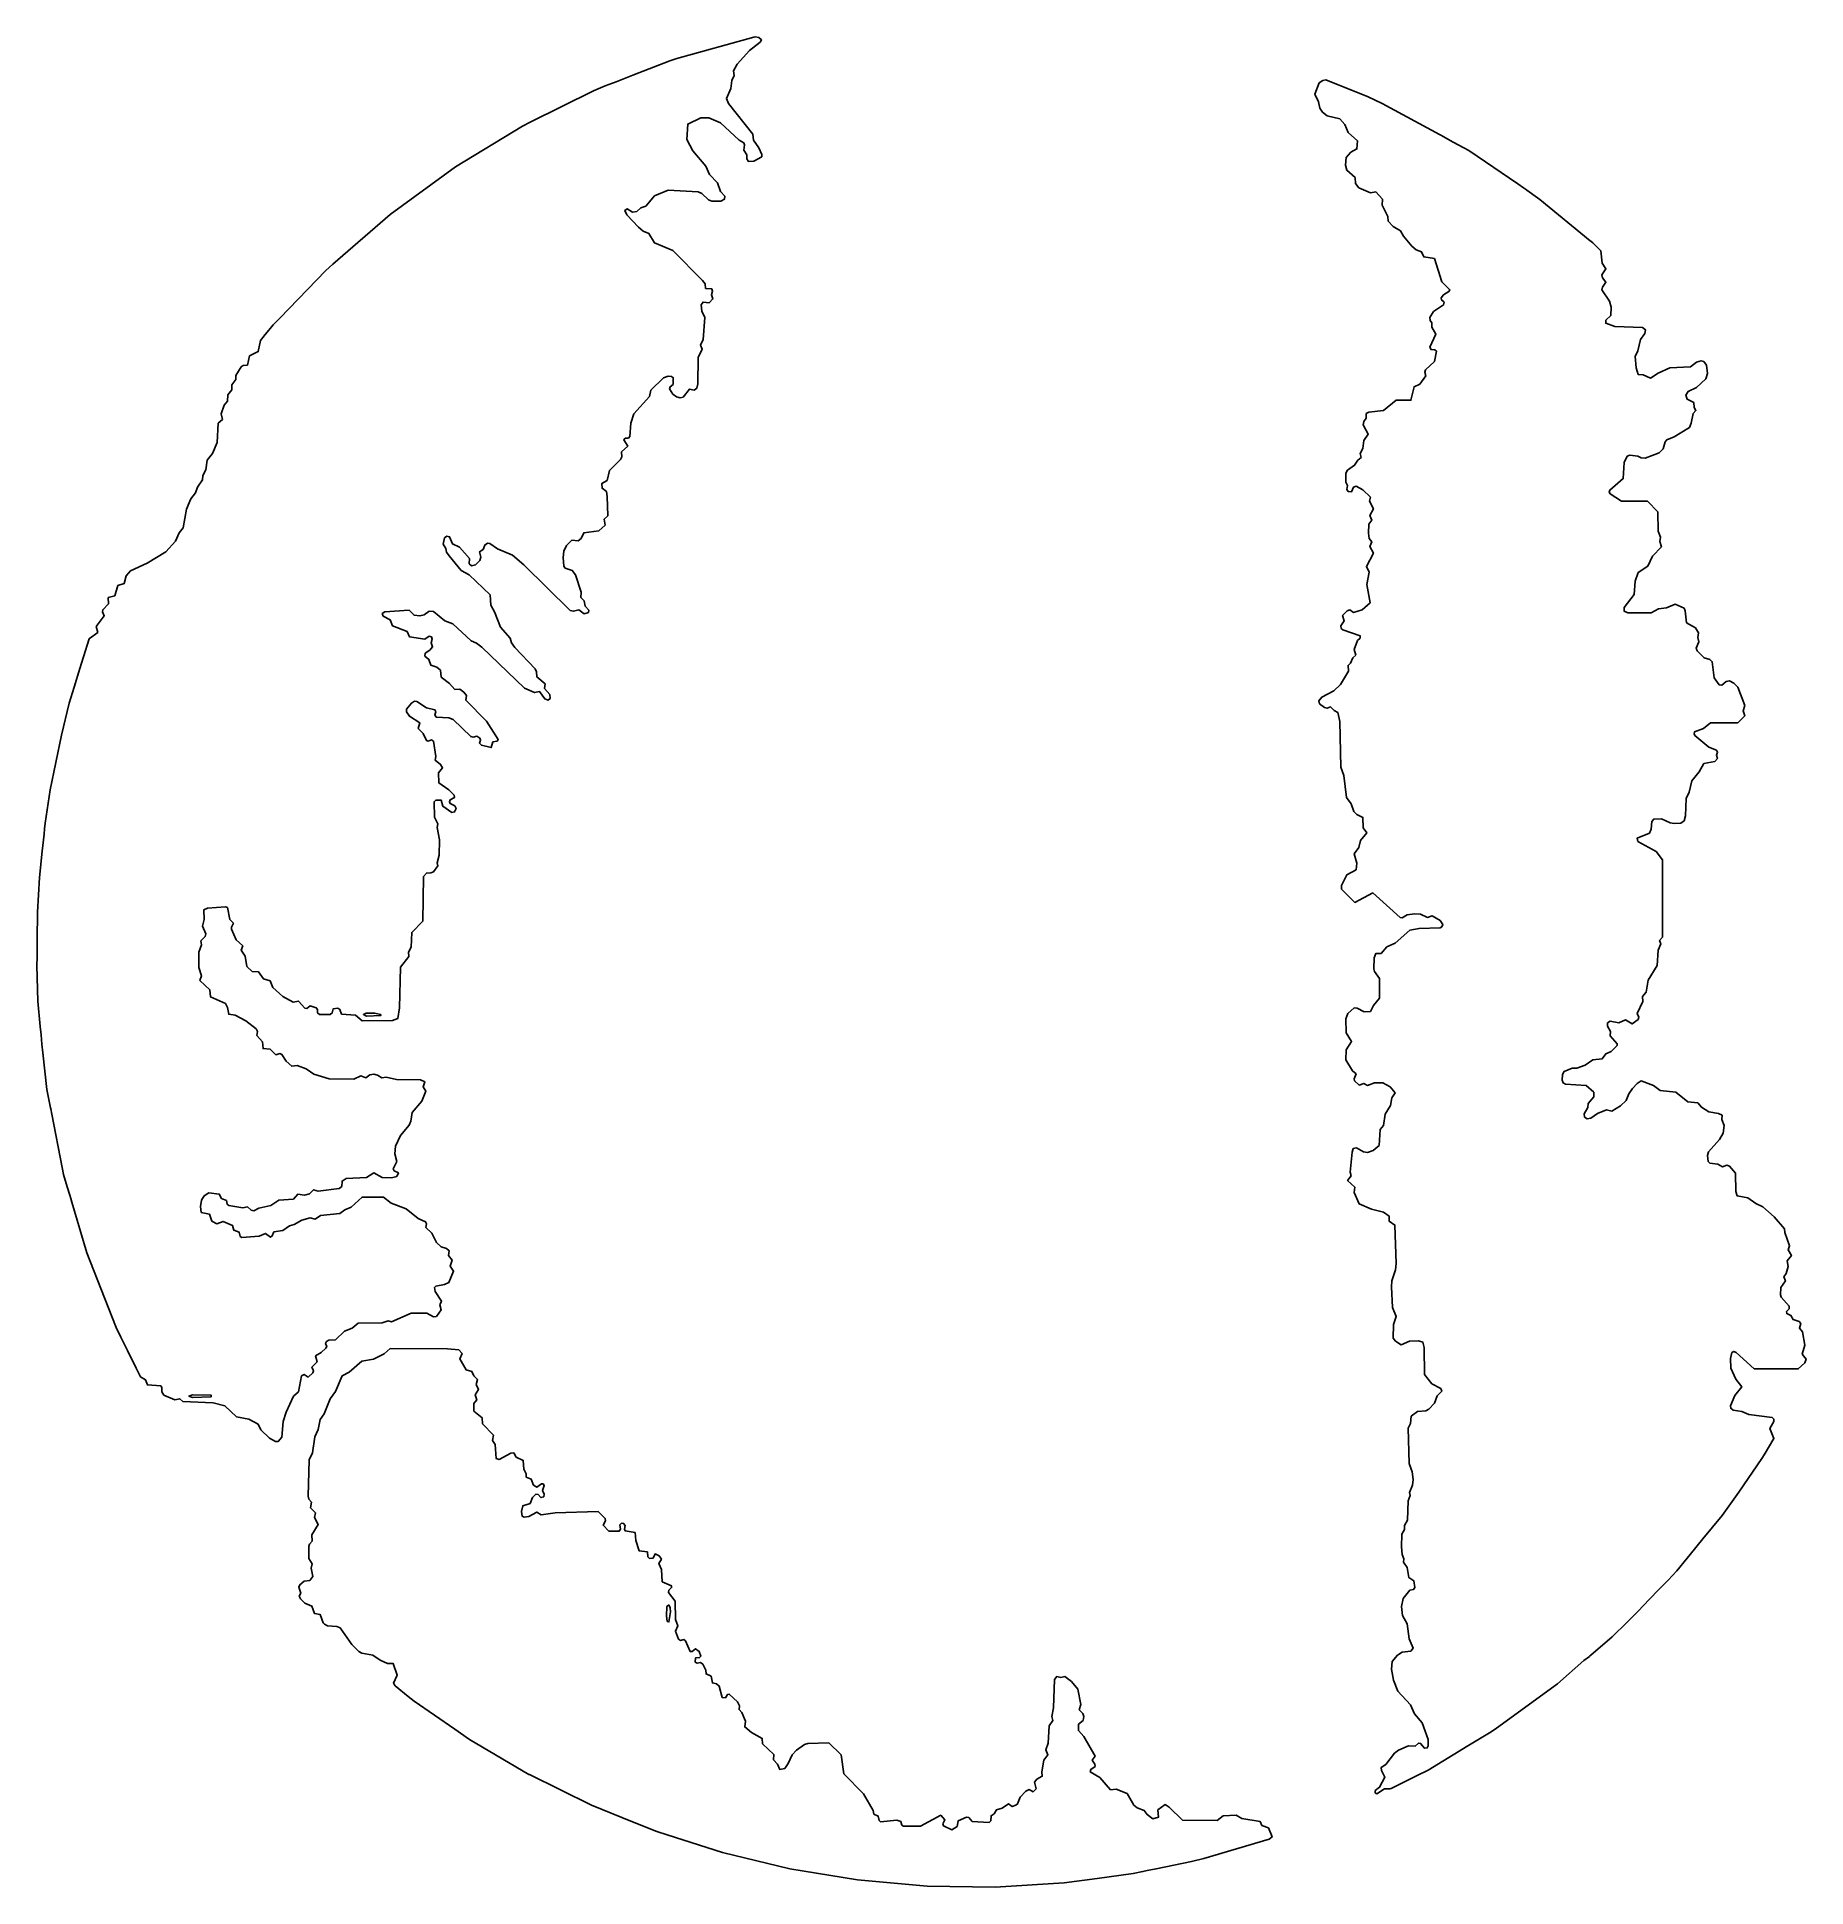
# Model space of a CAD drawing. Header units: millimetres. Extents: x 0 to 283, y 0 to 296.
import ezdxf

# ---------------------------------------------------------------- set-up
doc = ezdxf.new("R2010")
doc.units = ezdxf.units.MM
doc.layers.add('CUT', color=7, linetype='CONTINUOUS')

msp = doc.modelspace()

# ---------------------------------------------------------------- linework, layer by layer
at = {"layer": 'CUT'}
for points in [[(23.3779, 217.2355), (23.9281, 220.2061), (24.6086, 221.8373), (25.3851, 222.796), (25.6951, 223.7437), (26.4712, 224.9083), (26.5341, 225.5649), (27.0035, 226.4909), (27.2164, 228.0456), (28.0544, 229.1266), (28.8038, 230.8753), (28.9848, 233.9412), (29.6506, 234.5436), (29.436, 235.4471), (29.9641, 236.8305), (30.4781, 237.4476), (30.5208, 238.4719), (31.147, 239.2572), (31.1601, 240.0546), (31.8214, 240.9452), (31.8248, 241.5667), (32.6677, 242.9328), (32.9688, 243.1704), (33.6653, 243.2395), (33.9663, 244.6874), (35.377, 245.4037), (35.7295, 247.1538), (36.3603, 247.9296), (36.4622, 248.0549), (36.5019, 248.1038), (37.0896, 248.8266), (37.7753, 249.6429), (38.4689, 250.3583), (38.7786, 250.6777), (38.8386, 250.7397), (46.2023, 258.3344), (47.3256, 259.3858), (56.4482, 267.2965), (66.9053, 274.9255), (77.6247, 281.4101), (78.8247, 282.0415), (88.9917, 287.058), (90.851, 287.843), (92.5713, 288.51), (93.3775, 288.8226), (95.2362, 289.5432), (101.1483, 291.8355), (102.3088, 292.2171), (114.5796, 295.6251), (114.8164, 295.6677), (115.3805, 295.5673), (115.8458, 295.2143), (115.6361, 294.8553), (113.908, 293.5246), (111.9226, 291.3451), (111.327, 290.2851), (111.4349, 289.5066), (111.093, 288.7321), (110.9402, 287.4335), (110.2045, 285.8472), (110.5748, 285.0402), (114.4184, 280.1137), (114.5705, 279.1687), (115.4128, 277.9658), (115.8997, 276.9129), (115.8731, 276.5345), (114.5849, 275.8282), (113.7371, 275.7788), (113.4829, 276.1852), (113.4992, 276.8111), (112.9857, 277.5603), (113.1077, 278.4521), (112.9761, 278.7553), (112.2797, 279.1573), (109.2536, 281.9425), (107.4029, 282.7483), (106.1369, 282.7311), (104.0257, 281.7453), (103.9148, 279.3079), (104.8551, 277.4596), (106.9106, 275.0395), (107.5273, 273.6995), (108.8099, 272.3414), (109.2441, 270.9527), (109.9593, 270.2295), (109.9028, 269.7356), (109.3059, 269.453), (107.9065, 269.4089), (107.3568, 269.6243), (106.2761, 270.6664), (105.6797, 270.9348), (100.8921, 271.1647), (98.7309, 270.2622), (97.3249, 268.6118), (96.5482, 268.3433), (95.8843, 267.7647), (95.2155, 267.6741), (94.3773, 268.207), (93.9699, 267.9309), (94.3061, 267.2243), (96.1573, 265.2602), (96.8991, 264.6351), (97.8412, 264.2733), (98.7337, 262.7468), (101.6676, 261.5238), (106.4131, 256.7622), (106.8245, 256.2295), (106.8984, 255.4812), (107.8853, 255.4079), (108.0014, 255.05), (107.816, 254.4819), (108.0677, 253.821), (107.4736, 253.1833), (106.4914, 253.2895), (106.1815, 252.8459), (106.2731, 251.8395), (106.7561, 250.8152), (106.4887, 247.3455), (106.0916, 246.4404), (106.322, 245.7812), (105.7265, 244.4283), (105.6292, 240.211), (105.4627, 239.5197), (105.0746, 239.2251), (104.3106, 239.3936), (103.2958, 238.1295), (102.8284, 238.0122), (102.2445, 238.1401), (101.6465, 238.6109), (101.13, 239.4113), (101.2028, 239.7764), (101.6895, 240.1518), (101.7088, 241.2069), (101.4594, 241.4327), (100.8893, 241.4795), (100.1789, 241.2051), (98.1132, 239.2062), (97.9118, 238.2038), (95.4284, 235.4182), (94.9537, 233.9273), (94.7871, 231.7931), (94.5497, 231.5607), (94.0355, 231.5345), (93.8344, 231.271), (94.4512, 230.2926), (93.4389, 229.3579), (93.5092, 228.5877), (93.3017, 228.167), (91.5448, 226.3731), (91.1398, 224.792), (90.3111, 224.3112), (90.3487, 223.5567), (91.0273, 223.0347), (91.1689, 222.2114), (91.2523, 219.1321), (90.6889, 218.6037), (90.8147, 217.625), (89.799, 216.7363), (87.4041, 216.4197), (86.9756, 215.5396), (86.5141, 215.163), (85.5196, 215.2665), (84.6463, 214.4184), (84.2366, 213.506), (84.0987, 212.4892), (84.2098, 211.1132), (84.451, 210.7841), (85.579, 210.3978), (86.1087, 209.731), (87.0258, 206.9321), (86.9612, 206.0644), (87.4774, 205.5498), (87.6476, 204.7003), (88.2158, 204.072), (88.1634, 203.6937), (87.4872, 203.4851), (86.6457, 204.1231), (85.7987, 203.883), (85.2606, 204.0174), (77.862, 211.2992), (76.0507, 212.8726), (73.6492, 213.8918), (72.428, 214.7068), (72.025, 214.7473), (71.6132, 214.477), (71.3484, 213.7643), (70.7723, 213.3915), (70.9847, 212.5458), (70.8202, 212.0085), (70.0869, 211.2832), (69.4486, 211.1422), (69.0967, 211.4696), (69.1369, 212.3141), (67.5297, 214.1142), (66.4229, 214.6551), (65.9658, 215.7912), (65.5201, 215.8966), (65.1493, 215.6092), (64.9645, 214.6259), (65.3674, 213.939), (65.4741, 213.3109), (65.8778, 212.7692), (67.8121, 210.4221), (69.0777, 209.7045), (72.4417, 206.5171), (72.5553, 204.8702), (73.1723, 203.7823), (74.1032, 201.3255), (75.6377, 199.6068), (75.8756, 198.8297), (76.3871, 198.1133), (79.6291, 194.6822), (79.8769, 194.1931), (79.9378, 193.4046), (81.2342, 192.273), (81.1512, 191.5327), (81.9837, 190.5917), (82.0385, 189.9327), (81.7103, 189.7064), (81.1745, 189.9014), (80.3637, 191.0564), (79.5641, 190.8889), (77.9569, 191.6043), (71.1089, 198.1648), (70.2916, 198.7772), (69.4247, 199.1366), (66.4922, 201.8793), (65.2082, 202.3771), (63.3962, 203.8433), (62.6924, 203.9137), (61.8998, 203.3207), (61.2202, 203.1516), (60.3024, 203.2592), (59.4864, 204.079), (55.6314, 203.8128), (55.2203, 203.5511), (55.3411, 203.1086), (56.4861, 202.5052), (56.8674, 201.5358), (59.1683, 200.6489), (59.575, 199.7822), (62.0243, 199.4434), (62.6814, 199.8935), (63.065, 199.7976), (63.1811, 199.4397), (63.0024, 198.8484), (63.2542, 198.2149), (62.8045, 197.6505), (62.0505, 197.1738), (62.002, 196.7146), (62.6693, 196.1919), (62.9987, 195.2576), (63.9222, 194.9774), (64.5252, 194.4691), (64.6256, 193.3608), (65.9461, 192.3504), (66.8219, 191.3716), (67.6268, 191.4284), (68.2701, 190.9405), (68.6691, 190.403), (68.5792, 189.6868), (71.8567, 186.3048), (73.7237, 183.3809), (73.566, 183.1248), (72.8891, 183.0084), (72.6048, 182.1153), (71.0697, 182.4796), (70.737, 182.8299), (70.9145, 183.303), (70.7978, 183.6171), (70.3382, 183.9016), (69.7242, 183.7632), (69.362, 183.8881), (66.545, 186.5785), (65.8742, 186.8344), (63.8441, 186.988), (63.5959, 187.3116), (63.7637, 187.8131), (63.6187, 188.145), (62.2609, 188.4436), (60.74, 189.4911), (60.3865, 189.5012), (59.8707, 189.203), (59.0821, 188.2182), (59.0907, 187.7986), (59.5525, 187.1096), (61.2331, 186.0555), (60.9486, 185.1352), (61.7263, 184.3445), (62.2573, 183.2424), (62.5665, 183.11), (63.1002, 183.3166), (63.4073, 183.1065), (63.7792, 180.6862), (63.6895, 180.067), (64.5312, 179.4224), (64.8408, 178.8658), (64.2187, 178.079), (64.2763, 176.4451), (65.8528, 175.3599), (66.7004, 174.5088), (66.7372, 174.1114), (66.0597, 173.7585), (65.9328, 173.4159), (66.0811, 173.1591), (66.8132, 172.776), (67.0006, 172.3465), (66.7796, 171.8286), (66.3535, 171.7355), (64.9034, 172.7335), (64.623, 173.7083), (63.7946, 173.7171), (63.5012, 173.4577), (63.5439, 170.9581), (64.0914, 169.9019), (63.9772, 169.3416), (64.3599, 167.3804), (64.2945, 164.8861), (63.9893, 163.6923), (64.1099, 163.1801), (63.4032, 162.2664), (62.9939, 162.0672), (62.2578, 162.0505), (61.8198, 161.4881), (61.684, 154.3663), (59.9096, 152.5489), (59.813, 150.2015), (59.4173, 149.3881), (59.4777, 148.7255), (58.123, 147.0015), (57.9531, 140.5164), (57.6833, 138.7836), (56.85, 138.4609), (51.9934, 138.4155), (50.9083, 139.3139), (48.7199, 139.5125), (48.4446, 140.2492), (48.1236, 140.4352), (47.3692, 140.3649), (47.2063, 139.7042), (46.8976, 139.4662), (45.2023, 139.4616), (44.8753, 139.7042), (44.8784, 140.2543), (44.6594, 140.5063), (43.6808, 140.815), (43.1328, 140.4196), (42.848, 140.4435), (41.7987, 141.59), (40.9695, 141.4197), (39.2948, 142.3152), (37.7173, 143.743), (37.2793, 144.8302), (36.2155, 145.158), (35.4412, 146.2465), (34.4019, 146.3224), (33.5672, 147.1174), (33.2943, 148.7685), (32.6708, 149.7402), (32.903, 150.413), (31.8802, 151.3999), (31.129, 153.0639), (31.0873, 153.4039), (31.4257, 154.0602), (30.8486, 154.6336), (30.4565, 156.5334), (30.1551, 156.6735), (27.2988, 156.4535), (26.7128, 156.1739), (26.7621, 154.6015), (26.4998, 153.5825), (26.9944, 152.3447), (26.8798, 151.9162), (26.2192, 151.2286), (26.2962, 150.566), (25.8686, 149.4094), (25.8946, 146.97), (26.3134, 145.6304), (26.0573, 144.8936), (27.6344, 143.3767), (27.7791, 142.2518), (30.1446, 141.2167), (30.4688, 140.5827), (30.668, 139.4804), (31.6799, 139.3281), (33.4288, 138.4466), (35.0426, 137.1668), (35.2568, 136.7225), (35.1795, 136.0753), (36.0434, 135.0614), (36.1532, 133.9906), (37.2991, 133.8887), (38.2128, 133.0214), (38.8302, 133.1866), (39.1648, 133.064), (39.8523, 132.011), (40.7523, 131.1798), (41.6286, 131.3044), (43.0587, 130.7599), (44.2809, 129.9113), (46.7282, 129.1741), (50.6773, 129.0863), (51.7938, 129.6423), (52.5698, 129.3401), (53.2393, 129.78), (53.8493, 129.8827), (54.4344, 129.7682), (55.1412, 129.2963), (55.8576, 129.4018), (57.4977, 129.0703), (61.3276, 128.9845), (61.9944, 128.6963), (61.7229, 127.8923), (62.1527, 127.1912), (61.5231, 125.5945), (59.9688, 123.7988), (59.7897, 122.4019), (59.5256, 121.7786), (58.1255, 120.1235), (57.3286, 118.4136), (57.221, 117.1927), (57.521, 115.9296), (56.9537, 114.7722), (57.1108, 114.4785), (57.7946, 114.1214), (57.5129, 113.5451), (56.6641, 113.3623), (55.1727, 113.3835), (53.8571, 114.1166), (52.6819, 113.4119), (49.4642, 113.2423), (48.7784, 112.8103), (48.7725, 111.9606), (48.2962, 111.6126), (44.9441, 111.2046), (44.2146, 111.4394), (43.5703, 110.762), (42.7592, 110.5894), (41.6991, 110.7138), (41.0033, 109.9464), (38.653, 109.7566), (37.4024, 108.9112), (35.4972, 108.4821), (34.6925, 108.0515), (34.2611, 108.158), (33.6599, 108.7018), (32.9222, 108.5491), (30.6776, 108.927), (30.4443, 109.1213), (30.3116, 109.6901), (29.4926, 110.0363), (29.1505, 110.7428), (27.4645, 110.9593), (26.7425, 110.4604), (26.3146, 109.7471), (26.1654, 108.7573), (26.2782, 107.8198), (27.6096, 107.5121), (27.9606, 106.4161), (28.7949, 105.9881), (29.7914, 106.3762), (31.2842, 105.7046), (31.5074, 104.9514), (32.3535, 104.6462), (32.5196, 103.9805), (32.7416, 103.7866), (35.5507, 104.0328), (36.549, 104.4514), (37.3453, 103.8744), (37.6355, 104.0439), (37.8928, 104.6931), (39.2952, 104.8969), (40.366, 105.6803), (41.1114, 105.8888), (42.3291, 106.5842), (43.7123, 106.9404), (44.5044, 106.7197), (45.3358, 107.3197), (48.4512, 107.6489), (49.203, 108.223), (50.2627, 108.6552), (51.972, 110.2688), (55.3947, 110.2739), (56.6289, 109.298), (59.0195, 108.3619), (60.9455, 106.8153), (62.1257, 106.3316), (62.2852, 106.0007), (62.1963, 105.3939), (63.1166, 104.521), (63.8654, 102.9787), (64.6126, 102.2975), (65.473, 102.0557), (65.8804, 101.6835), (65.7825, 100.94), (66.368, 100.1983), (66.0588, 99.2169), (66.6173, 98.42), (65.8634, 96.5957), (65.1524, 96.2666), (63.7796, 96.0146), (63.5333, 95.7937), (63.6457, 95.1649), (64.6591, 93.6322), (64.4212, 93.0586), (64.6127, 92.247), (63.8522, 91.1928), (63.4223, 91.1505), (62.3379, 91.7017), (59.8372, 91.7333), (56.6646, 90.3431), (56.1594, 90.4633), (55.2064, 90.1546), (51.3715, 90.0977), (50.4067, 89.3249), (49.1803, 88.8367), (47.7101, 87.4469), (46.6443, 87.3912), (46.2779, 87.172), (46.1478, 86.8583), (46.3322, 86.3944), (46.1694, 86.115), (45.4676, 85.4314), (44.5551, 84.8944), (44.8003, 83.9561), (43.968, 83.0703), (44.2069, 82.4698), (44.1117, 82.164), (43.392, 81.4978), (42.7135, 81.9122), (42.3049, 81.6795), (41.8351, 79.1606), (41.0284, 78.4303), (39.8723, 75.9053), (39.3726, 74.3794), (39.136, 71.8941), (38.5885, 71.2208), (38.1361, 71.2156), (37.1978, 71.7198), (35.8002, 73.0505), (35.3727, 73.9522), (33.8804, 74.7526), (31.8976, 75.165), (30.0603, 76.9102), (28.1704, 77.3754), (23.3545, 77.5741), (22.8437, 78.0203), (22.0668, 77.877), (20.302, 78.6059), (19.9827, 79.1314), (19.9898, 79.8292), (19.8084, 80.1001), (17.6647, 80.2396), (17.3649, 81.0737), (16.5736, 81.5203), (16.3351, 81.9584), (15.8561, 82.9317), (14.4691, 85.7498), (13.4147, 87.8921), (12.6551, 89.4354), (11.3774, 92.684), (7.98, 101.3674), (5.5843, 109.4637), (5.4112, 110.0517), (5.2596, 110.5665), (4.8602, 111.9226), (4.2867, 113.8702), (4.0622, 114.9786), (2.3876, 123.5024), (2.2168, 124.3718), (2.1883, 124.5166), (1.6115, 127.4524), (0.9429, 133.3108), (0.8148, 134.6894), (0.6767, 136.1753), (0.5496, 137.5424), (0.1772, 141.5497), (0.025, 147.2492), (0.0339, 148.6048), (0.0446, 150.2318), (0.0521, 151.3684), (0.0814, 155.8108), (0.4194, 161.3323), (0.8663, 165.5451), (1.1567, 168.2817), (1.2453, 169.1168), (1.3415, 170.0244), (2.1305, 175.3295), (3.9395, 184.1068), (5.1592, 189.1969), (5.9617, 191.7625), (6.8925, 194.7382), (7.471, 196.5876), (8.3722, 199.4689), (8.4163, 199.549), (9.7343, 200.4926), (9.4909, 201.4767), (10.7805, 203.1792), (10.4823, 203.8153), (10.5246, 204.1438), (11.4797, 205.0949), (11.4023, 206.0691), (12.457, 206.38), (12.9592, 207.9901), (13.9539, 208.301), (14.2908, 209.5355), (14.9748, 210.3482), (17.6565, 211.5904), (20.6025, 213.4105), (22.1707, 215.1059), (22.7512, 216.4285)], [(211.5338, 199.5946), (211.5235, 199.9564), (208.7269, 200.9169), (208.4558, 201.1348), (208.3964, 201.5545), (208.9557, 202.3554), (208.7093, 203.1882), (209.4454, 203.9663), (209.8633, 204.1298), (210.4681, 203.6914), (211.83, 204.1118), (213.0854, 205.254), (212.5965, 208.1707), (212.9665, 210.1456), (212.5132, 211.0206), (213.6248, 213.1959), (213.0658, 214.2396), (213.3614, 214.9851), (212.9252, 215.5373), (212.8287, 216.3743), (212.8883, 217.7864), (213.3527, 218.467), (213.0812, 219.1708), (213.6371, 220.2554), (213.0035, 221.4778), (213.1452, 222.1502), (211.9117, 223.2725), (210.8613, 223.8612), (210.4514, 223.7255), (210.1474, 222.9958), (209.5953, 223.0243), (209.377, 223.3752), (209.4826, 223.9753), (209.2102, 224.5229), (209.2409, 225.9505), (209.5021, 226.4149), (210.6203, 227.2308), (211.1219, 228.0353), (211.655, 228.4729), (211.5224, 229.1078), (211.9163, 229.8861), (212.0932, 231.2023), (212.7901, 232.2085), (212.0022, 233.6965), (212.0995, 234.2394), (212.4673, 234.7428), (212.4588, 235.4796), (212.8898, 235.7085), (215.2603, 235.9583), (217.2873, 237.6445), (219.6345, 237.6026), (220.1326, 239.7787), (221.0296, 240.1908), (222.0288, 241.4921), (221.8598, 242.0865), (221.9752, 242.4845), (223.3864, 243.8169), (223.6947, 245.4403), (223.4587, 245.6678), (222.8329, 245.716), (222.6225, 246.1094), (223.5918, 248.1937), (222.938, 249.3098), (222.9848, 249.9703), (222.6729, 250.3728), (222.6439, 250.8149), (223.2481, 251.7825), (224.8401, 252.853), (224.9543, 253.2812), (224.5243, 253.6494), (224.4656, 253.9913), (224.8217, 254.4505), (225.7068, 254.9802), (225.8423, 255.2806), (224.5881, 256.5347), (223.3871, 260.2429), (221.6834, 260.5231), (221.3331, 261.3309), (220.4404, 261.6343), (219.7708, 262.2178), (218.4344, 263.8213), (217.9541, 264.697), (216.7985, 265.3758), (215.9889, 266.2517), (215.9508, 266.9539), (215.0466, 268.8177), (215.0633, 269.7556), (214.018, 270.9), (213.15, 270.7589), (211.3209, 271.5474), (210.7677, 272.2588), (210.7025, 273.2102), (209.3571, 274.3827), (209.177, 275.1846), (209.2739, 276.4286), (210.0253, 277.2677), (210.9963, 277.7758), (211.0589, 279.0649), (209.5961, 280.4264), (209.0393, 281.7018), (208.2488, 282.5727), (206.2464, 283.0506), (205.5037, 283.6406), (205.0607, 284.2689), (204.8511, 285.2826), (204.2397, 286.5443), (204.9566, 288.319), (205.5297, 288.7339), (206.0337, 288.8486), (212.7901, 286.0978), (215.009, 285.0481), (224.1948, 280.0707), (224.3916, 279.9641), (226.3807, 278.8863), (228.1019, 277.9536), (228.8563, 277.5069), (236.6876, 272.195), (237.6117, 271.5682), (238.0724, 271.2557), (238.1683, 271.1906), (239.8719, 269.947), (240.2003, 269.6947), (248.2968, 263.1119), (248.365, 263.0536), (248.6852, 262.7734), (249.6274, 261.8895), (249.9738, 261.4755), (250.2082, 259.5362), (250.7959, 258.6382), (250.1147, 257.6493), (250.2188, 257.194), (250.7964, 256.5035), (250.2348, 255.6853), (250.1491, 255.2604), (251.3762, 253.4469), (251.6244, 252.4973), (251.5998, 251.1718), (250.8003, 250.3922), (250.7539, 249.9167), (252.2247, 249.3887), (256.6551, 249.2356), (257.1115, 248.8749), (256.9985, 248.2853), (256.3169, 247.3305), (255.8973, 245.5051), (255.4558, 244.5991), (255.6224, 242.7699), (255.9645, 241.7386), (256.7449, 241.6958), (257.9235, 241.1267), (259.1553, 241.9671), (261.0097, 242.7943), (264.2812, 242.977), (265.2493, 243.6768), (265.9948, 243.9249), (266.4333, 243.8039), (266.8666, 243.2301), (267.0308, 241.9015), (266.7567, 241.0244), (265.2863, 239.6348), (263.9337, 239.0183), (263.5723, 238.4386), (263.7902, 237.7679), (264.8484, 237.2357), (264.8871, 236.4424), (265.1713, 235.9833), (264.7143, 235.4864), (264.4377, 233.9283), (264.1234, 233.2722), (261.7054, 231.7859), (260.5126, 231.2732), (260.2587, 230.9624), (259.961, 229.8269), (259.3144, 229.1955), (257.0642, 228.3335), (256.4282, 228.3901), (255.9014, 228.697), (254.6209, 228.8248), (254.1951, 228.6712), (253.6943, 227.6466), (253.5588, 225.1052), (251.4197, 223.2548), (251.3168, 222.9378), (251.4653, 222.6791), (253.254, 221.5072), (257.4224, 221.4832), (259.0623, 219.799), (259.1134, 216.6885), (259.5101, 215.7254), (259.3862, 215.0484), (259.6646, 214.2124), (258.2556, 212.7027), (257.4994, 211.1057), (255.9251, 210.0647), (255.4755, 208.6899), (255.3088, 206.558), (253.6968, 204.4881), (253.6807, 203.9109), (254.3102, 203.6191), (258.0421, 203.6253), (259.1766, 204.2536), (260.4886, 204.4259), (261.8516, 204.9986), (263.28, 204.3754), (263.4783, 203.9315), (263.6689, 202.0424), (265.1023, 201.2432), (265.5971, 200.4591), (265.4607, 199.6969), (265.6148, 198.9781), (265.2156, 197.9976), (265.368, 197.5718), (266.4909, 196.4519), (267.4216, 196.1655), (267.7849, 195.8205), (268.1107, 193.2393), (268.8894, 192.1323), (269.2987, 192.0547), (270.0187, 192.6516), (270.5328, 192.7455), (271.2496, 192.3841), (271.8785, 191.7393), (272.9662, 188.8439), (272.7411, 187.9964), (272.9722, 187.1933), (271.867, 186.0643), (267.5047, 186.0463), (266.3664, 185.1708), (264.9712, 184.6294), (264.8692, 184.3134), (265.0168, 184.0554), (267.264, 182.1813), (268.4493, 181.6932), (268.6242, 181.3841), (268.4409, 180.8864), (268.6073, 180.3661), (268.2229, 179.8856), (266.4388, 179.555), (265.7098, 178.208), (264.5178, 176.7805), (264.1107, 174.9936), (263.6363, 173.9903), (263.5128, 171.1706), (263.3017, 170.4056), (262.7599, 170.0257), (261.6857, 169.9526), (261.0587, 170.0527), (259.665, 170.7412), (258.4401, 170.6668), (258.1292, 170.2702), (258.0274, 169.0437), (257.7445, 168.4406), (255.7667, 167.6), (255.9022, 167.1019), (258.8063, 165.4759), (259.8226, 164.1441), (259.8108, 151.8261), (259.3623, 151.28), (259.5602, 150.7175), (259.1555, 149.7284), (258.9676, 147.2958), (257.55, 144.9397), (257.2221, 143.0232), (256.6228, 142.3201), (256.6957, 141.5436), (255.7849, 139.6094), (256.0551, 139.0413), (255.9311, 138.6583), (254.9839, 137.9326), (253.9129, 138.5727), (252.854, 138.1166), (251.4424, 138.3614), (251.025, 138.1007), (251.0288, 137.5962), (251.5065, 136.7017), (251.4437, 136.021), (252.6094, 134.7681), (252.6098, 134.5062), (251.6202, 133.5519), (250.7573, 133.1652), (250.2094, 132.3639), (248.7079, 132.1842), (247.4601, 131.3279), (246.1224, 130.8646), (245.3947, 130.8632), (244.1295, 130.3509), (243.8393, 129.8565), (243.8111, 128.9251), (243.9301, 128.5085), (244.3141, 128.2922), (247.6385, 128.0768), (248.8628, 127.0273), (248.8727, 126.2582), (247.9777, 125.2332), (247.8772, 124.601), (247.3104, 123.5873), (247.3866, 123.0508), (247.7762, 122.7617), (248.3821, 122.8686), (249.4584, 123.6248), (250.8912, 124.1914), (251.7131, 124.0042), (253.1173, 124.8368), (254.0009, 125.6991), (254.4292, 126.7546), (255.0622, 127.6388), (255.7736, 128.4307), (256.4234, 128.8374), (258.3701, 128.0904), (259.4646, 127.3039), (261.949, 127.0478), (263.8888, 125.4935), (265.4649, 125.3055), (266.0596, 124.6086), (267.2445, 123.9052), (268.7974, 123.6476), (269.3749, 123.3313), (269.3173, 122.6399), (269.6712, 121.7099), (269.5172, 120.4654), (268.9182, 119.475), (267.175, 117.4698), (267.0318, 116.912), (267.1382, 115.9729), (267.414, 115.6868), (268.6716, 115.5039), (269.4099, 115.094), (270.089, 115.3899), (270.543, 115.192), (271.5087, 114.0961), (271.5447, 111.1418), (271.7458, 110.4807), (273.48, 110.1607), (274.726, 109.2513), (275.8858, 108.7264), (277.6823, 107.1078), (279.3382, 105.2098), (279.3799, 104.5977), (280.1431, 102.48), (279.9336, 101.8238), (280.4268, 100.9034), (279.7781, 100.0981), (279.8945, 99.1799), (279.6166, 98.074), (279.1994, 97.5309), (279.4788, 96.8727), (278.7272, 95.8271), (278.6706, 94.6544), (278.8154, 94.2727), (280.0867, 92.8324), (280.0539, 92.4234), (279.656, 91.9863), (279.6966, 91.6498), (280.3532, 91.3542), (280.6994, 90.7012), (281.6641, 90.3574), (281.9412, 90.0402), (281.7283, 89.3285), (282.2109, 88.7333), (282.5861, 86.6198), (282.1675, 85.1378), (282.7687, 84.3628), (282.5629, 83.7964), (281.5366, 82.8052), (274.4877, 82.8023), (271.6295, 85.4169), (271.2273, 85.6022), (270.8974, 85.4218), (270.6997, 84.4817), (270.7543, 82.8995), (271.5651, 81.1827), (272.5093, 79.9431), (271.4178, 78.5693), (270.715, 76.9116), (270.7306, 76.5034), (271.1306, 76.1877), (272.4961, 76.0062), (273.629, 75.532), (277.3602, 75.0581), (277.6109, 74.7619), (277.6172, 74.3835), (277, 73.2609), (277.6391, 71.6897), (276.0855, 69.0538), (275.7312, 68.48), (272.0389, 63.129), (269.3489, 59.3758), (266.3022, 55.6573), (264.2451, 53.1466), (263.7747, 52.5725), (262.1018, 50.5307), (260.7395, 49.0619), (259.2659, 47.5449), (257.7787, 46.0139), (255.8715, 44.0506), (254.1782, 42.3074), (251.7795, 40.0054), (248.3879, 37.0741), (248.3647, 37.054), (248.2113, 36.9214), (248.1456, 36.8646), (247.2628, 36.1981), (243.0623, 32.4765), (233.3136, 25.3825), (232.4353, 24.7855), (228.7273, 22.5432), (222.3541, 18.6969), (220.644, 17.7994), (216.4798, 15.7498), (216.2638, 15.6772), (215.4178, 15.6903), (214.1954, 14.9073), (213.8855, 15.0617), (213.8824, 15.414), (214.6043, 15.9396), (215.4638, 17.5722), (214.9104, 18.6124), (214.888, 19.1181), (215.593, 19.5976), (216.9897, 21.3888), (217.6438, 21.8944), (219.2529, 22.5711), (220.2918, 22.5121), (220.8151, 23.0105), (221.1536, 22.9484), (221.7762, 22.1677), (222.2217, 22.2305), (222.401, 22.5718), (222.3765, 23.5753), (221.4075, 26.2109), (220.2003, 27.6998), (219.5364, 29.1256), (217.5305, 31.2918), (216.8357, 33.0591), (216.5133, 34.7942), (216.6293, 36.0626), (217.4841, 37.0402), (218.2071, 37.5112), (219.5917, 37.6992), (219.9604, 38.1898), (219.3255, 39.6667), (219.0064, 42.0777), (218.3015, 43.3656), (218.1404, 44.8513), (218.3969, 46.133), (219.4401, 47.4291), (220.0444, 47.5501), (220.233, 47.8653), (220.0808, 48.9456), (219.2944, 49.4454), (219.0064, 51.0583), (218.4192, 51.8959), (218.5016, 52.4723), (218.2239, 53.1413), (218.1404, 54.3461), (218.1938, 56.4047), (218.5983, 57.1193), (218.5852, 57.7846), (219.05, 58.6072), (219.1857, 61.6992), (219.4936, 62.5806), (219.3701, 63.0634), (219.8792, 64.2046), (219.9818, 65.1095), (219.8371, 66.3526), (219.3353, 67.6805), (219.2058, 73.3168), (219.5646, 74.0739), (219.6863, 75.248), (220.6618, 75.9768), (222.0265, 76.1159), (222.5031, 76.3688), (223.4106, 77.3462), (223.8205, 78.4799), (224.5847, 79.2448), (224.3862, 79.6639), (222.9904, 80.4141), (221.8108, 81.8961), (221.7597, 86.2069), (221.5502, 87.0737), (220.85, 87.2803), (219.4175, 87.2477), (218.0557, 86.6545), (217.1648, 87.2225), (216.7991, 87.7177), (216.8162, 89.9088), (217.2898, 91.1612), (216.6996, 92.5991), (216.5133, 95.896), (216.5536, 96.86), (217.1408, 98.6154), (217.2594, 99.66), (217.0688, 105.8003), (216.157, 106.388), (216.1224, 107.2241), (215.2238, 107.8519), (213.3442, 108.3244), (211.349, 109.172), (210.5483, 111.0132), (210.6664, 111.8475), (209.4982, 112.9062), (210.0652, 113.6443), (209.9246, 114.2577), (210.2074, 117.4166), (210.4068, 118.0085), (210.937, 118.1219), (212.0475, 117.501), (212.7006, 117.4065), (213.5621, 117.6983), (214.5319, 118.5294), (214.7119, 121.0645), (215.2546, 121.6883), (215.4857, 123.5348), (216.3731, 124.902), (216.5611, 126.1139), (217.0982, 126.9167), (216.2969, 127.8758), (215.1285, 128.5113), (213.7857, 128.5419), (212.7075, 128.1196), (212.0752, 128.4216), (211.3252, 128.1703), (210.5857, 128.8492), (210.5298, 129.1715), (210.8485, 129.9508), (210.3092, 130.4286), (209.2091, 132.2055), (209.2694, 133.7873), (210.1494, 135.1165), (209.2507, 136.5394), (209.2091, 138.7593), (209.5368, 139.6003), (210.5758, 140.4996), (211.0394, 140.4757), (212.1755, 139.8906), (213.1592, 139.9367), (213.6229, 140.9059), (214.6108, 142.0355), (214.5903, 145.2101), (213.7993, 146.2914), (213.691, 146.7354), (213.7573, 148.5033), (214.0362, 149.2113), (214.8607, 149.1886), (215.7985, 150.2441), (217.1143, 150.8551), (219.4614, 152.9063), (220.935, 153.2065), (224.2915, 153.3154), (224.57, 153.471), (224.7058, 153.8455), (224.274, 154.459), (223.0152, 155.2094), (222.2698, 154.9459), (221.1796, 155.4533), (220.2161, 155.5402), (219.0361, 155.3543), (218.2124, 154.9006), (217.8992, 154.9636), (213.5086, 158.8832), (210.6802, 157.3467), (208.5277, 159.4727), (208.5457, 160.083), (209.3836, 161.7701), (210.8774, 162.5727), (210.969, 163.6373), (210.5295, 165.1407), (211.2913, 166.1102), (211.5742, 167.2482), (212.5694, 168.5033), (211.9835, 169.2657), (211.9465, 170.9488), (210.9612, 171.4214), (210.5089, 171.8622), (210.0499, 173.0914), (209.3187, 174.1157), (208.8988, 177.6174), (208.4294, 178.9955), (208.2613, 186.2548), (207.9161, 187.7232), (207.3455, 188.0093), (206.7603, 188.6019), (206.2127, 188.395), (205.8027, 188.5178), (205.025, 189.1174), (204.9149, 189.5768), (205.3662, 190.1715), (207.2962, 191.1726), (208.3551, 192.1872), (209.6594, 194.3321), (209.5821, 195.2412), (209.967, 195.5856), (210.3185, 196.4209), (210.8063, 196.8642), (210.5483, 197.7689), (211.0859, 199.1961)], [(52.631, 139.6667), (52.1994, 139.4177), (52.714, 139.1687), (54.9882, 139.2849), (54.9384, 139.4675), (54.042, 139.6335)], [(43.5741, 54.8041), (43.9996, 55.2489), (43.9475, 56.2792), (44.9649, 57.9208), (44.3779, 59.0524), (44.5221, 59.8016), (43.7379, 60.6232), (43.8747, 61.5186), (43.4834, 61.9776), (43.3638, 62.4572), (43.5244, 68.2582), (44.05, 69.3912), (44.4265, 71.9722), (44.9629, 73.1373), (45.2761, 74.7402), (45.9252, 75.6301), (46.8949, 77.9969), (47.7507, 79.2005), (48.8009, 81.7096), (49.9198, 82.3042), (51.9317, 84.0402), (53.8012, 84.3522), (55.5385, 85.2195), (56.4755, 86.038), (65.6576, 86.0257), (67.4471, 85.8557), (67.9783, 85.2408), (67.5995, 84.3939), (68.606, 82.6444), (69.532, 82.3902), (69.8683, 81.6991), (70.4409, 81.1054), (70.2383, 80.2988), (70.5848, 79.5048), (70.0435, 78.6396), (70.3023, 77.8588), (69.8715, 77.275), (69.8408, 76.0632), (71.1636, 75), (71.2092, 74.0349), (73.0077, 72.2065), (72.8089, 71.3473), (73.2536, 70.7039), (73.4261, 68.4762), (73.8972, 68.3274), (75.7413, 69.3593), (76.2337, 69.3681), (76.6209, 68.7082), (77.7404, 68.1835), (77.8606, 66.7875), (78.2132, 66.0385), (78.2277, 65.5172), (78.9879, 65.1819), (79.3587, 64.2322), (79.9197, 63.8908), (80.6359, 64.4432), (80.9144, 64.4119), (81.0877, 64.1563), (80.8255, 63.3593), (81.1054, 62.7698), (81.0144, 62.3679), (80.5794, 62.2469), (80.1365, 62.7207), (79.7713, 62.7569), (79.1978, 62.2457), (78.8343, 61.3095), (77.6521, 60.9233), (77.4598, 60.0221), (77.5871, 59.2416), (77.8871, 59.1004), (78.6202, 59.2138), (79.9158, 59.912), (80.5956, 59.4548), (82.8517, 59.7975), (89.7269, 59.9871), (90.8489, 58.9015), (90.8959, 58.5163), (90.5095, 57.8289), (91.421, 56.8931), (93.0799, 56.8715), (93.2846, 57.1734), (93.1847, 57.8967), (93.4427, 58.1297), (93.784, 58.1194), (94.0534, 57.7898), (93.903, 57.1963), (94.0463, 56.8972), (95.61, 56.6332), (95.7605, 55.3996), (96.2863, 53.7106), (97.5962, 53.5447), (97.6537, 52.769), (97.9241, 52.5222), (98.4971, 52.5611), (98.8033, 53.2364), (99.4674, 52.9216), (99.834, 52.405), (99.4058, 51.6904), (99.8326, 50.7404), (99.9507, 48.7972), (101.4278, 48.1486), (101.4586, 47.8456), (101.0209, 47.4175), (100.9705, 47.0936), (102.0238, 45.6638), (102.0575, 42.7652), (102.475, 41.7174), (102.0575, 40.8867), (102.5558, 39.6116), (102.8706, 39.4099), (103.4168, 39.5541), (103.701, 39.342), (104.402, 37.6557), (104.7397, 37.6364), (105.278, 38.0675), (105.8776, 37.6577), (106.1451, 36.885), (105.9282, 36.6787), (105.2813, 36.6044), (105.244, 35.9473), (105.5211, 35.7737), (106.0861, 35.8698), (106.4291, 35.6154), (106.9138, 34.6673), (106.9536, 34.0501), (107.7696, 33.6932), (107.9842, 32.6069), (108.6236, 32.4726), (109.0514, 32.1065), (109.5611, 30.2971), (110.0552, 30.2259), (110.3742, 30.7594), (110.6718, 30.8435), (111.9619, 29.5874), (112.2936, 28.9714), (112.2364, 28.3461), (112.6838, 27.9114), (113.2746, 26.5232), (113.1395, 25.584), (114.221, 24.6902), (115.9558, 23.7486), (115.9571, 22.8835), (117.7974, 21.154), (117.7654, 20.2982), (118.3851, 19.6499), (118.7433, 18.7953), (119.5267, 18.9481), (120.1002, 19.7314), (120.7194, 21.1016), (121.4428, 21.8891), (122.6896, 22.7816), (123.2098, 22.9422), (126.5758, 23.0238), (128.5508, 21.1303), (128.9854, 18.0867), (132.104, 14.8845), (133.6857, 12.2215), (133.7789, 11.6595), (134.4766, 11.3375), (134.6172, 10.6356), (134.8317, 10.4155), (137.4515, 10.657), (138.0695, 10.4676), (138.2429, 9.9027), (138.5037, 9.7024), (141.2218, 9.6998), (144.482, 11.4734), (145.1516, 10.7496), (144.822, 10.1209), (144.8877, 9.7937), (146.2422, 9.1589), (147.1059, 9.6907), (147.2407, 10.5681), (148.6058, 11.1417), (148.9483, 11.088), (149.5194, 10.4534), (152.2126, 10.3109), (152.4779, 10.5709), (152.5293, 11.3819), (153.007, 11.7053), (153.3791, 12.3368), (154.295, 12.6224), (155.325, 13.2754), (155.8893, 12.8603), (156.4854, 13.0646), (156.7285, 13.2686), (157.1642, 14.3773), (158.0498, 15.3015), (158.5933, 15.5568), (159.2182, 15.2207), (159.7396, 15.6953), (159.4454, 16.7668), (159.8448, 17.2324), (160.6892, 17.6882), (160.6216, 18.3813), (160.924, 20.2892), (161.615, 21.0982), (161.2522, 21.9133), (161.636, 22.9685), (161.7789, 25.7637), (162.366, 26.6151), (162.2148, 27.2377), (162.4793, 28.6322), (162.6521, 33.1593), (163.0089, 33.6258), (163.6474, 33.4844), (164.3208, 33.6652), (165.3637, 32.8581), (166.394, 31.6062), (166.8492, 29.1423), (166.6131, 28.3094), (167.1945, 27.7241), (167.3482, 27.2703), (167.2255, 26.623), (166.4828, 25.9991), (166.4828, 24.9949), (167.3251, 24.0773), (169.1366, 20.9334), (168.694, 20.2487), (169.1085, 19.6438), (169.134, 19.2812), (168.4403, 18.7811), (168.377, 18.3853), (169.9058, 17.4762), (171.6267, 15.5451), (172.495, 15.636), (174.2641, 14.9553), (175.3305, 13.0814), (175.8746, 12.6426), (176.9948, 12.2431), (177.4517, 11.5785), (178.3768, 10.9085), (179.2886, 11.1767), (179.1874, 12.3081), (180.3451, 13.1679), (181.0064, 12.7495), (183.1325, 10.655), (188.6593, 10.6246), (189.6308, 11.3974), (191.68, 11.4584), (192.5932, 10.9483), (195.5044, 10.4723), (195.8078, 9.8386), (196.8329, 9.4374), (197.4222, 8), (196.9562, 7.6318), (186.515, 4.5561), (184.5751, 4.1009), (178.8841, 2.9101), (177.4714, 2.6145), (176.7795, 2.4697), (175.2249, 2.1444), (169.488, 1.3815), (164.2201, 0.6815), (153.1751, 0), (153.1748, 0), (153.1742, 0), (142.3061, 0.1502), (131.1876, 1.1452), (122.3441, 2.5924), (120.3324, 2.9228), (109.6102, 5.4984), (100.7503, 8.3197), (99.0753, 8.8569), (95.2095, 10.409), (88.6509, 13.0665), (78.7164, 17.9589), (78.6415, 18.0027), (69.179, 23.573), (66.8122, 25.2038), (60.3021, 29.7009), (59.3554, 30.4335), (57.247, 32.1592), (57.0209, 32.5828), (57.5865, 33.87), (56.96, 35.6972), (56.0309, 35.7413), (54.8742, 36.2456), (53.6894, 37.0422), (51.9502, 37.3732), (51.4581, 37.6299), (50.3387, 38.7778), (48.4681, 41.4078), (47.9445, 41.614), (46.4308, 41.7246), (45.9837, 41.9952), (45.8828, 42.0934), (45.8069, 42.1672), (45.7766, 42.1968), (45.7504, 42.2223), (45.2618, 43.5648), (44.399, 43.7046), (43.9607, 44.9004), (42.8098, 45.3561), (42.1227, 46.0307), (41.9485, 46.481), (42.1876, 46.9785), (41.8672, 47.9114), (42.0176, 48.3037), (42.7008, 48.8849), (43.6264, 48.9697), (44.1275, 49.6385), (43.8571, 50.9679), (44.0005, 51.657), (43.4637, 52.4797), (43.4569, 54.3947)], [(27.8803, 78.3128), (27.8803, 78.5784), (24.8757, 78.678), (24.2947, 78.4456), (24.8757, 78.2132)], [(100.9871, 45.096), (100.7049, 44.847), (100.6385, 43.3364), (100.7713, 42.4566), (101.0203, 42.3736), (101.2859, 43.9838), (101.2361, 44.6312)]]:
    msp.add_lwpolyline(points, close=True, dxfattribs=at)

doc.saveas('drawing.dxf')
